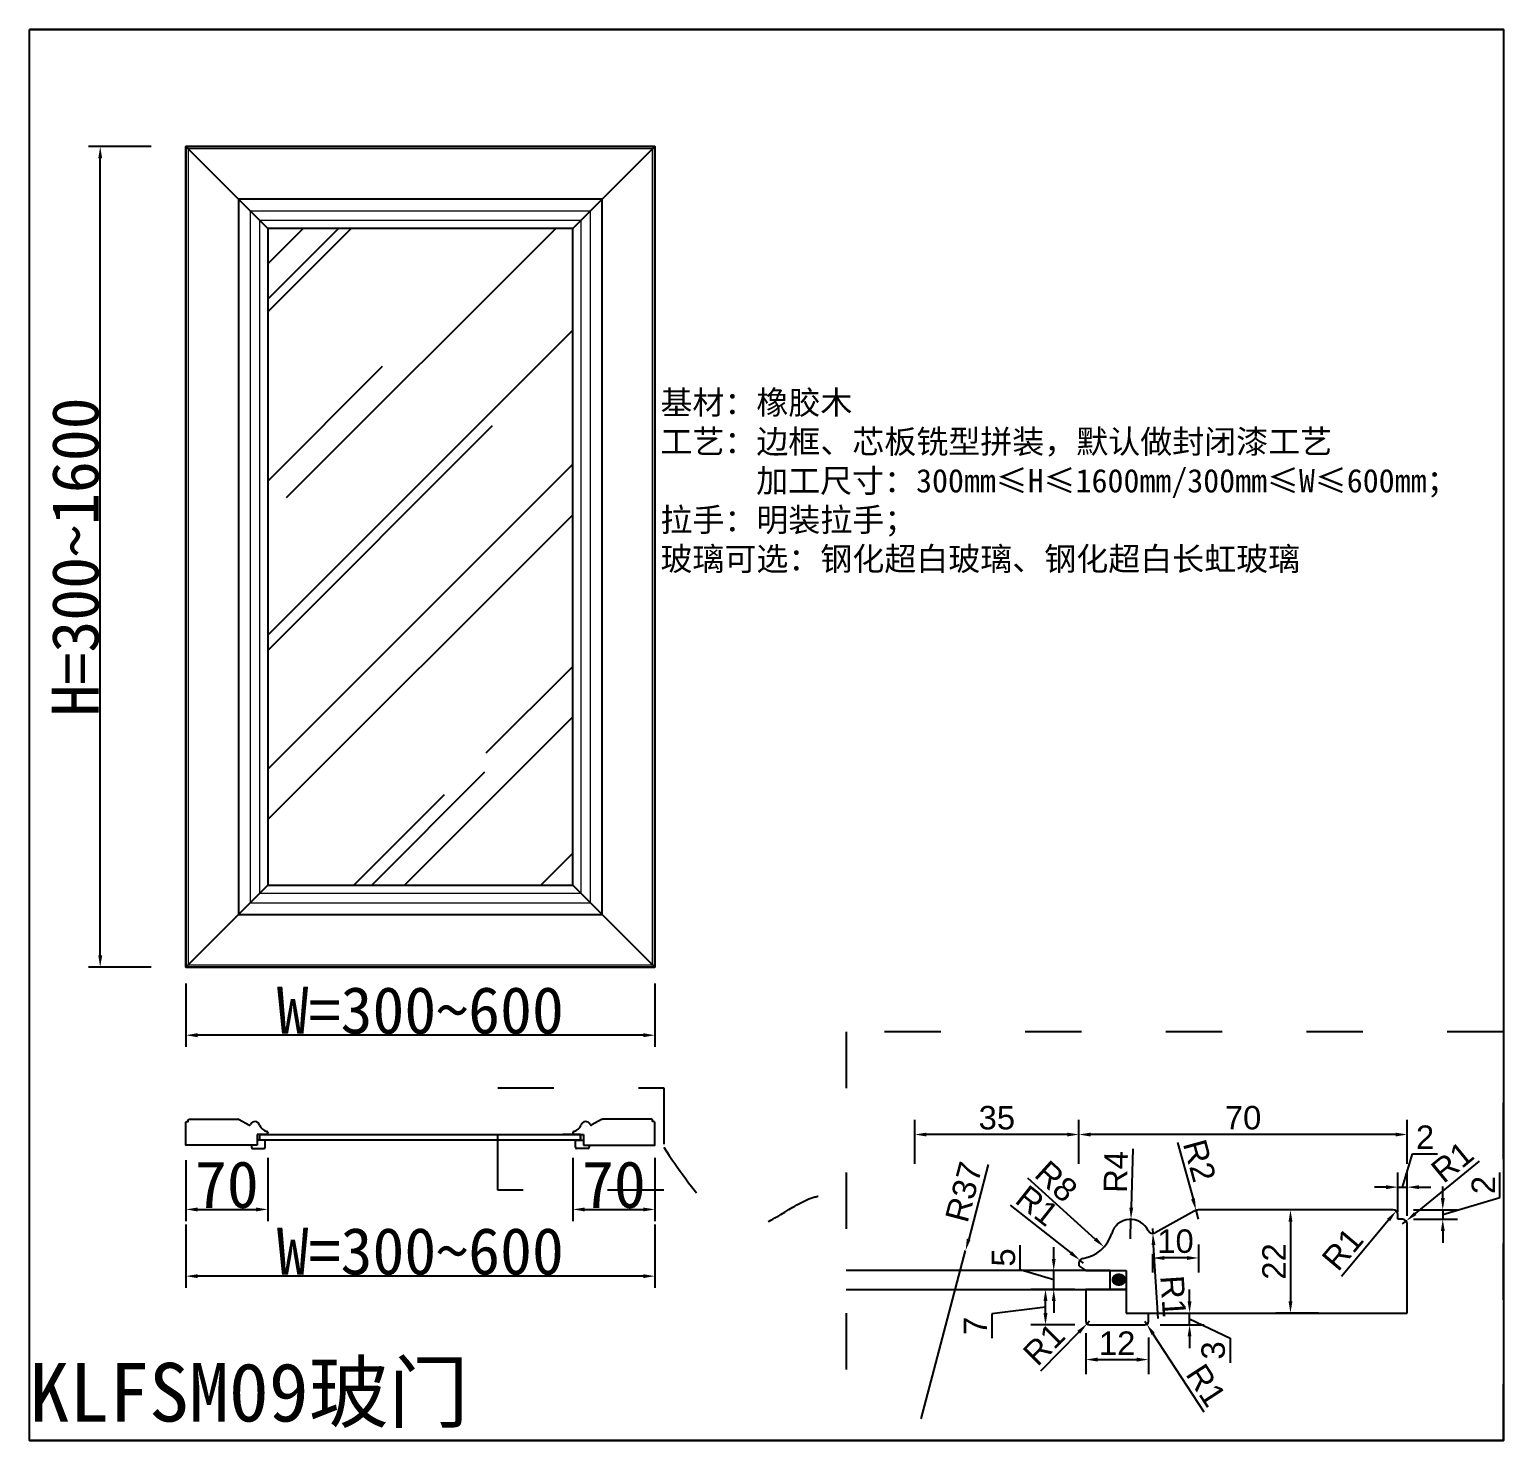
# Model space of a CAD drawing. Header units: inches. Extents: x 49347 to 63816, y 8487 to 15335.
# Drawn here: x 50897 to 52155, y 10398 to 11602 of the extents above; entities that cross this region are included whole.
import ezdxf

# ---------------------------------------------------------------- set-up
doc = ezdxf.new("R2010")
doc.units = ezdxf.units.IN
doc.header["$LTSCALE"] = 4
doc.linetypes.add('100', pattern=[30, 12, -18])
doc.layers.add('主色线', color=29, linetype='Continuous', lineweight=5)
doc.layers.add('粗实线', color=7, linetype='Continuous')
doc.styles.add('KLF-1_宋体', font='SimSun.ttf')
doc.styles.get("Standard").update_dxf_attribs({"font": 'arial.ttf'})
doc.styles.add('ZB_宋体', font='SimSun.ttf')
doc.dimstyles.new('ZB16-1.0+4倍大样', dxfattribs={"dimscale": 10, "dimtxt": 2, "dimasz": 1, "dimexe": 1.25, "dimexo": 0.625, "dimgap": 0.4, "dimtad": 1, "dimdec": 1, "dimlfac": 0.25, "dimtxsty": 'Standard', "dimcen": 2.5, "dimclrd": 144, "dimclre": 144, "dimclrt": 4, "dimadec": 0, "dimazin": 0, "dimtfac": 1, "dimtdec": 1, "dimtmove": 1, "dimatfit": 3, "dimfxlon": 1, "dimarcsym": 0})
doc.dimstyles.new('客来福标注小', dxfattribs={"dimscale": 20, "dimtxt": 2, "dimasz": 0.5, "dimexe": 0.5, "dimexo": 0, "dimgap": 0.05, "dimtad": 1, "dimdec": 0, "dimzin": 0, "dimdsep": 46, "dimtxsty": 'Standard', "dimcen": 0, "dimclrd": 256, "dimclre": 256, "dimclrt": 256, "dimadec": 0, "dimazin": 0, "dimtfac": 1, "dimtdec": 0, "dimtofl": 0, "dimtmove": 1, "dimatfit": 3, "dimfxl": 2.2, "dimfxlon": 1, "dimtolj": 1, "dimtzin": 0, "dimarcsym": 0})

# ---------------------------------------------------------------- blocks, each defined once
blk = doc.blocks.new('*D113')
at = {"lineweight": -2, "transparency": 16777216}
for p, q in [((51030.7, 10637.4), (51030.7, 10585.4)), ((51100.7, 10639.4), (51100.7, 10585.4)), ((51040.7, 10595.4), (51090.7, 10595.4))]:
    blk.add_line(p, q, dxfattribs=at)
at = {"transparency": 16777216}
for points in [[(51040.7, 10597), (51040.7, 10593.7), (51030.7, 10595.4)], [(51090.7, 10597), (51090.7, 10593.7), (51100.7, 10595.4)]]:
    blk.add_solid(points, dxfattribs=at)
at = {"layer": 'Defpoints', "color": 0, "transparency": 16777216}
for p in [(51030.7, 10637.4), (51100.7, 10640), (51100.7, 10595.4)]:
    blk.add_point(p, dxfattribs=at)
at = {"transparency": 16777216, "insert": (51065.7, 10616.4), "char_height": 40, "attachment_point": 5, "style": 'KLF-1_宋体'}
blk.add_mtext('\\A1;70', dxfattribs=at)
blk = doc.blocks.new('*D114')
at = {"lineweight": -2, "transparency": 16777216}
for p, q in [((51360.8, 10639.4), (51360.8, 10585.4)), ((51430.8, 10639.4), (51430.8, 10585.4)), ((51370.8, 10595.4), (51420.8, 10595.4))]:
    blk.add_line(p, q, dxfattribs=at)
at = {"transparency": 16777216}
for points in [[(51370.8, 10597), (51370.8, 10593.7), (51360.8, 10595.4)], [(51420.8, 10597), (51420.8, 10593.7), (51430.8, 10595.4)]]:
    blk.add_solid(points, dxfattribs=at)
at = {"layer": 'Defpoints', "color": 0, "transparency": 16777216}
for p in [(51360.8, 10640), (51430.8, 10642), (51430.8, 10595.4)]:
    blk.add_point(p, dxfattribs=at)
at = {"transparency": 16777216, "insert": (51395.8, 10616.4), "char_height": 40, "attachment_point": 5, "style": 'KLF-1_宋体'}
blk.add_mtext('\\A1;70', dxfattribs=at)
blk = doc.blocks.new('*D115')
at = {"lineweight": -2, "transparency": 16777216}
for p, q in [((51030.7, 10582.5), (51030.7, 10528.5)), ((51430.8, 10582.5), (51430.8, 10528.5)), ((51420.8, 10538.5), (51040.7, 10538.5))]:
    blk.add_line(p, q, dxfattribs=at)
at = {"transparency": 16777216}
for points in [[(51040.7, 10540.1), (51040.7, 10536.8), (51030.7, 10538.5)], [(51420.8, 10540.1), (51420.8, 10536.8), (51430.8, 10538.5)]]:
    blk.add_solid(points, dxfattribs=at)
at = {"layer": 'Defpoints', "color": 0, "transparency": 16777216}
for p in [(51030.7, 10633.6), (51430.8, 10633.6), (51030.7, 10538.5)]:
    blk.add_point(p, dxfattribs=at)
at = {"transparency": 16777216, "insert": (51230.7, 10559.5), "char_height": 40, "attachment_point": 5, "style": 'KLF-1_宋体'}
blk.add_mtext('\\A1;W=300~600', dxfattribs=at)
blk = doc.blocks.new('*D116')
at = {"lineweight": -2, "transparency": 16777216}
for p, q in [((51001.2, 11502), (50947.7, 11502)), ((50957.7, 10812), (50957.7, 11492)), ((51001.2, 10802), (50947.7, 10802))]:
    blk.add_line(p, q, dxfattribs=at)
at = {"transparency": 16777216}
for points in [[(50956.1, 11492), (50959.4, 11492), (50957.7, 11502)], [(50956.1, 10812), (50959.4, 10812), (50957.7, 10802)]]:
    blk.add_solid(points, dxfattribs=at)
at = {"layer": 'Defpoints', "color": 0, "transparency": 16777216}
for p in [(50957.7, 11502), (51001.2, 11502), (51001.2, 10802)]:
    blk.add_point(p, dxfattribs=at)
at = {"transparency": 16777216, "insert": (50936.7, 11152), "char_height": 40, "attachment_point": 5, "rotation": 90, "style": 'KLF-1_宋体'}
blk.add_mtext('\\A1;H=300~1600', dxfattribs=at)
blk = doc.blocks.new('*D117')
at = {"color": 144, "lineweight": -2, "transparency": 16777216}
for p, q in [((51792.4, 10634.3), (51792.4, 10671.8)), ((52072.4, 10634.3), (52072.4, 10671.8)), ((52062.4, 10659.3), (51802.4, 10659.3))]:
    blk.add_line(p, q, dxfattribs=at)
at = {"color": 144, "transparency": 16777216}
for points in [[(51802.4, 10660.9), (51802.4, 10657.6), (51792.4, 10659.3)], [(52062.4, 10660.9), (52062.4, 10657.6), (52072.4, 10659.3)]]:
    blk.add_solid(points, dxfattribs=at)
at = {"layer": 'Defpoints', "color": 0, "transparency": 16777216}
for p in [(51792.4, 10659.3), (52072.4, 10600.6), (51792.4, 10579.5)]:
    blk.add_point(p, dxfattribs=at)
at = {"color": 4, "transparency": 16777216, "insert": (51932.4, 10673.5), "char_height": 20, "attachment_point": 5}
blk.add_mtext('70', dxfattribs=at)
blk = doc.blocks.new('*D118')
at = {"color": 144, "lineweight": -2, "transparency": 16777216}
for p, q in [((51652.4, 10634.3), (51652.4, 10671.8)), ((51792.4, 10634.3), (51792.4, 10671.8)), ((51782.4, 10659.3), (51662.4, 10659.3))]:
    blk.add_line(p, q, dxfattribs=at)
at = {"color": 144, "transparency": 16777216}
for points in [[(51662.4, 10660.9), (51662.4, 10657.6), (51652.4, 10659.3)], [(51782.4, 10660.9), (51782.4, 10657.6), (51792.4, 10659.3)]]:
    blk.add_solid(points, dxfattribs=at)
at = {"layer": 'Defpoints', "color": 0, "transparency": 16777216}
for p in [(51652.4, 10659.3), (51652.4, 10605.1), (51792.4, 10579.5)]:
    blk.add_point(p, dxfattribs=at)
at = {"color": 4, "transparency": 16777216, "insert": (51722.4, 10673.5), "char_height": 20, "attachment_point": 5}
blk.add_mtext('35', dxfattribs=at)
blk = doc.blocks.new('*D119')
at = {"color": 144, "lineweight": -2, "transparency": 16777216}
for p, q in [((51996.8, 10595), (51960.3, 10595)), ((51972.8, 10585), (51972.8, 10517)), ((51996.8, 10507), (51960.3, 10507))]:
    blk.add_line(p, q, dxfattribs=at)
at = {"color": 144, "transparency": 16777216}
for points in [[(51971.2, 10585), (51974.5, 10585), (51972.8, 10595)], [(51971.2, 10517), (51974.5, 10517), (51972.8, 10507)]]:
    blk.add_solid(points, dxfattribs=at)
at = {"layer": 'Defpoints', "color": 0, "transparency": 16777216}
for p in [(52003, 10595), (51972.8, 10507), (52003, 10507)]:
    blk.add_point(p, dxfattribs=at)
at = {"color": 4, "transparency": 16777216, "insert": (51958.8, 10551), "char_height": 20, "attachment_point": 5, "rotation": 90}
blk.add_mtext('22', dxfattribs=at)
blk = doc.blocks.new('*D120')
at = {"color": 144, "lineweight": -2, "transparency": 16777216}
for p, q in [((51742.3, 10543.8), (51742.3, 10565)), ((51770.9, 10553.2), (51770.9, 10563.2)), ((51770.9, 10535.2), (51742.3, 10543.8)), ((51772.1, 10543.2), (51758.4, 10543.2)), ((51770.9, 10527.2), (51770.9, 10543.2)), ((51770.9, 10527.2), (51770.9, 10543.2)), ((51772.1, 10527.2), (51758.4, 10527.2)), ((51770.9, 10517.2), (51770.9, 10507.2))]:
    blk.add_line(p, q, dxfattribs=at)
at = {"color": 144, "transparency": 16777216}
for points in [[(51769.3, 10553.2), (51772.6, 10553.2), (51770.9, 10543.2)], [(51769.3, 10517.2), (51772.6, 10517.2), (51770.9, 10527.2)]]:
    blk.add_solid(points, dxfattribs=at)
at = {"layer": 'Defpoints', "color": 0, "transparency": 16777216}
for p in [(51770.9, 10543.2), (51778.3, 10543.2), (51778.3, 10527.2)]:
    blk.add_point(p, dxfattribs=at)
at = {"color": 4, "transparency": 16777216, "insert": (51728.1, 10554.4), "char_height": 20, "attachment_point": 5, "rotation": 90}
blk.add_mtext('5', dxfattribs=at)
blk = doc.blocks.new('*D121')
at = {"color": 144, "lineweight": -2, "transparency": 16777216}
for p, q in [((51788.9, 10527.2), (51751.4, 10527.2)), ((51763.9, 10512.1), (51718.1, 10506.4)), ((51763.9, 10507), (51763.9, 10517.2)), ((51718.1, 10506.4), (51718.1, 10485.5)), ((51788.9, 10497), (51751.4, 10497))]:
    blk.add_line(p, q, dxfattribs=at)
at = {"color": 144, "transparency": 16777216}
for points in [[(51762.2, 10517.2), (51765.6, 10517.2), (51763.9, 10527.2)], [(51762.2, 10507), (51765.6, 10507), (51763.9, 10497)]]:
    blk.add_solid(points, dxfattribs=at)
at = {"layer": 'Defpoints', "color": 0, "transparency": 16777216}
for p in [(51763.9, 10527.2), (51803.8, 10527.2), (51803.2, 10497)]:
    blk.add_point(p, dxfattribs=at)
at = {"color": 4, "transparency": 16777216, "insert": (51704.1, 10496), "char_height": 20, "attachment_point": 5, "rotation": 90}
blk.add_mtext('7', dxfattribs=at)
blk = doc.blocks.new('*D122')
at = {"color": 144, "lineweight": -2, "transparency": 16777216}
for p, q in [((52151.4, 10605.5), (52151.4, 10626.8)), ((52102.7, 10605), (52102.7, 10615)), ((52102.7, 10591), (52151.4, 10605.5)), ((52077.7, 10595), (52115.2, 10595)), ((52077.7, 10587), (52115.2, 10587)), ((52102.7, 10595), (52102.7, 10587)), ((52102.7, 10595), (52102.7, 10587)), ((52102.7, 10577), (52102.7, 10567))]:
    blk.add_line(p, q, dxfattribs=at)
at = {"color": 144, "transparency": 16777216}
for points in [[(52101.1, 10605), (52104.4, 10605), (52102.7, 10595)], [(52101.1, 10577), (52104.4, 10577), (52102.7, 10587)]]:
    blk.add_solid(points, dxfattribs=at)
at = {"layer": 'Defpoints', "color": 0, "transparency": 16777216}
for p in [(52040.5, 10595), (52067, 10587), (52102.7, 10587)]:
    blk.add_point(p, dxfattribs=at)
at = {"color": 4, "transparency": 16777216, "insert": (52137.3, 10616.2), "char_height": 20, "attachment_point": 5, "rotation": 90}
blk.add_mtext('2', dxfattribs=at)
blk = doc.blocks.new('*D123')
at = {"color": 144, "lineweight": -2, "transparency": 16777216}
for p, q in [((52068.4, 10614.4), (52077, 10642.9)), ((52077, 10642.9), (52098.2, 10642.9)), ((52064.4, 10593.2), (52064.4, 10626.9)), ((52072.4, 10589.8), (52072.4, 10626.9)), ((52054.4, 10614.4), (52044.4, 10614.4)), ((52064.4, 10614.4), (52072.4, 10614.4)), ((52064.4, 10614.4), (52072.4, 10614.4)), ((52082.4, 10614.4), (52092.4, 10614.4))]:
    blk.add_line(p, q, dxfattribs=at)
at = {"color": 144, "transparency": 16777216}
for points in [[(52054.4, 10616), (52054.4, 10612.7), (52064.4, 10614.4)], [(52082.4, 10616), (52082.4, 10612.7), (52072.4, 10614.4)]]:
    blk.add_solid(points, dxfattribs=at)
at = {"layer": 'Defpoints', "color": 0, "transparency": 16777216}
for p in [(52072.4, 10614.4), (52064.4, 10587), (52072.4, 10583.5)]:
    blk.add_point(p, dxfattribs=at)
at = {"color": 4, "transparency": 16777216, "insert": (52087.6, 10657), "char_height": 20, "attachment_point": 5}
blk.add_mtext('2', dxfattribs=at)
blk = doc.blocks.new('*D124')
at = {"color": 144, "lineweight": -2, "transparency": 16777216}
for p, q in [((51838.3, 10647.1), (51837, 10596.9)), ((51836.4, 10570.3), (51836.8, 10587))]:
    blk.add_line(p, q, dxfattribs=at)
at = {"color": 144, "transparency": 16777216}
blk.add_solid([(51835.4, 10597), (51838.7, 10596.9), (51836.8, 10587)], dxfattribs=at)
at = {"layer": 'Defpoints', "color": 0, "transparency": 16777216}
for p in [(51836.8, 10587), (51836.4, 10570.3)]:
    blk.add_point(p, dxfattribs=at)
at = {"color": 4, "transparency": 16777216, "insert": (51823.8, 10627.4), "char_height": 20, "attachment_point": 5, "rotation": 88.604}
blk.add_mtext('R4', dxfattribs=at)
blk = doc.blocks.new('*D125')
at = {"color": 144, "lineweight": -2, "transparency": 16777216}
blk.add_line((51748.6, 10622.3), (51806.3, 10570.1), dxfattribs=at)
at = {"color": 144, "transparency": 16777216}
blk.add_solid([(51807.5, 10571.3), (51805.2, 10568.9), (51813.8, 10563.4)], dxfattribs=at)
at = {"layer": 'Defpoints', "color": 0, "transparency": 16777216}
for p in [(51790.6, 10584.4), (51813.8, 10563.4)]:
    blk.add_point(p, dxfattribs=at)
at = {"color": 4, "transparency": 16777216, "insert": (51773.1, 10619.3), "char_height": 20, "attachment_point": 5, "rotation": 317.8662}
blk.add_mtext('R8', dxfattribs=at)
blk = doc.blocks.new('*D126')
at = {"color": 144, "lineweight": -2, "transparency": 16777216}
for p, q in [((51876.5, 10652.6), (51889.7, 10604.3)), ((51894.5, 10587), (51892.3, 10594.7))]:
    blk.add_line(p, q, dxfattribs=at)
at = {"color": 144, "transparency": 16777216}
blk.add_solid([(51891.3, 10604.8), (51888.1, 10603.9), (51892.3, 10594.7)], dxfattribs=at)
at = {"layer": 'Defpoints', "color": 0, "transparency": 16777216}
for p in [(51892.3, 10594.7), (51894.5, 10587)]:
    blk.add_point(p, dxfattribs=at)
at = {"color": 4, "transparency": 16777216, "insert": (51895.3, 10637), "char_height": 20, "attachment_point": 5, "rotation": 285.3427}
blk.add_mtext('R2', dxfattribs=at)
blk = doc.blocks.new('*D127')
at = {"color": 144, "lineweight": -2, "transparency": 16777216}
for p, q in [((52133.7, 10636.6), (52079.2, 10591.8)), ((52068.4, 10583), (52071.5, 10585.5))]:
    blk.add_line(p, q, dxfattribs=at)
at = {"color": 144, "transparency": 16777216}
blk.add_solid([(52078.2, 10593.1), (52080.3, 10590.6), (52071.5, 10585.5)], dxfattribs=at)
at = {"layer": 'Defpoints', "color": 0, "transparency": 16777216}
for p in [(52071.5, 10585.5), (52068.4, 10583)]:
    blk.add_point(p, dxfattribs=at)
at = {"color": 4, "transparency": 16777216, "insert": (52110.8, 10635.9), "char_height": 20, "attachment_point": 5, "rotation": 39.3786}
blk.add_mtext('R1', dxfattribs=at)
blk = doc.blocks.new('*D128')
at = {"color": 144, "lineweight": -2, "transparency": 16777216}
blk.add_line((52016.2, 10538.6), (52056.5, 10586.4), dxfattribs=at)
at = {"color": 144, "transparency": 16777216}
blk.add_solid([(52055.2, 10587.4), (52057.8, 10585.3), (52063, 10594)], dxfattribs=at)
at = {"layer": 'Defpoints', "color": 0, "transparency": 16777216}
for p in [(52060.4, 10591), (52063, 10594)]:
    blk.add_point(p, dxfattribs=at)
at = {"color": 4, "transparency": 16777216, "insert": (52017.2, 10561.6), "char_height": 20, "attachment_point": 5, "rotation": 49.8134}
blk.add_mtext('R1', dxfattribs=at)
blk = doc.blocks.new('*D129')
at = {"color": 144, "lineweight": -2, "transparency": 16777216}
for p, q in [((51855.2, 10579), (51855.4, 10575)), ((51860.1, 10502.3), (51856.1, 10565))]:
    blk.add_line(p, q, dxfattribs=at)
blk.add_arc((51855.2, 10579), 4, 270, 273.6833, dxfattribs=at)
at = {"color": 144, "transparency": 16777216}
blk.add_solid([(51857.7, 10565.1), (51854.4, 10564.9), (51855.4, 10575)], dxfattribs=at)
at = {"layer": 'Defpoints', "color": 0, "transparency": 16777216}
for p in [(51855.2, 10579), (51855.4, 10575)]:
    blk.add_point(p, dxfattribs=at)
at = {"color": 4, "transparency": 16777216, "insert": (51872.9, 10521.3), "char_height": 20, "attachment_point": 5, "rotation": 273.6833}
blk.add_mtext('R1', dxfattribs=at)
blk = doc.blocks.new('*D130')
at = {"color": 144, "lineweight": -2, "transparency": 16777216}
for p, q in [((51733.9, 10598.9), (51785.4, 10558.3)), ((51796.4, 10549.6), (51793.3, 10552.1))]:
    blk.add_line(p, q, dxfattribs=at)
at = {"color": 144, "transparency": 16777216}
blk.add_solid([(51786.4, 10559.6), (51784.4, 10557), (51793.3, 10552.1)], dxfattribs=at)
at = {"layer": 'Defpoints', "color": 0, "transparency": 16777216}
for p in [(51793.3, 10552.1), (51796.4, 10549.6)]:
    blk.add_point(p, dxfattribs=at)
at = {"color": 4, "transparency": 16777216, "insert": (51756.9, 10598.6), "char_height": 20, "attachment_point": 5, "rotation": 321.741}
blk.add_mtext('R1', dxfattribs=at)
blk = doc.blocks.new('*D131')
at = {"color": 144, "lineweight": -2, "transparency": 16777216}
for p, q in [((51894.5, 10565.6), (51894.5, 10541.5)), ((51855.2, 10557.6), (51855.2, 10541.5)), ((51884.5, 10554), (51865.2, 10554))]:
    blk.add_line(p, q, dxfattribs=at)
at = {"color": 144, "transparency": 16777216}
for points in [[(51865.2, 10555.6), (51865.2, 10552.3), (51855.2, 10554)], [(51884.5, 10555.6), (51884.5, 10552.3), (51894.5, 10554)]]:
    blk.add_solid(points, dxfattribs=at)
at = {"layer": 'Defpoints', "color": 0, "transparency": 16777216}
for p in [(51855.2, 10563.9), (51894.5, 10571.9), (51855.2, 10554)]:
    blk.add_point(p, dxfattribs=at)
at = {"color": 4, "transparency": 16777216, "insert": (51874.8, 10568.2), "char_height": 20, "attachment_point": 5}
blk.add_mtext('10', dxfattribs=at)
blk = doc.blocks.new('*D132')
at = {"color": 144, "lineweight": -2, "transparency": 16777216}
for p, q in [((51715.1, 10633.7), (51698.4, 10570.1)), ((51658, 10416.9), (51695.8, 10560.4))]:
    blk.add_line(p, q, dxfattribs=at)
at = {"color": 144, "transparency": 16777216}
blk.add_solid([(51696.8, 10570.5), (51700, 10569.6), (51695.8, 10560.4)], dxfattribs=at)
at = {"layer": 'Defpoints', "color": 0, "transparency": 16777216}
for p in [(51695.8, 10560.4), (51658, 10416.9)]:
    blk.add_point(p, dxfattribs=at)
at = {"color": 4, "transparency": 16777216, "insert": (51694.3, 10610.3), "char_height": 20, "attachment_point": 5, "rotation": 75.2365}
blk.add_mtext('R37', dxfattribs=at)
blk = doc.blocks.new('*D133')
at = {"lineweight": -2, "transparency": 16777216}
for p, q in [((51030.7, 10788), (51030.7, 10734)), ((51430.8, 10788), (51430.8, 10734)), ((51420.8, 10744), (51040.7, 10744))]:
    blk.add_line(p, q, dxfattribs=at)
at = {"transparency": 16777216}
for points in [[(51040.7, 10745.7), (51040.7, 10742.3), (51030.7, 10744)], [(51420.8, 10745.7), (51420.8, 10742.3), (51430.8, 10744)]]:
    blk.add_solid(points, dxfattribs=at)
at = {"layer": 'Defpoints', "color": 0, "transparency": 16777216}
for p in [(51030.7, 10839.2), (51430.8, 10839.2), (51030.7, 10744)]:
    blk.add_point(p, dxfattribs=at)
at = {"transparency": 16777216, "insert": (51230.7, 10765), "char_height": 40, "attachment_point": 5, "style": 'KLF-1_宋体'}
blk.add_mtext('\\A1;W=300~600', dxfattribs=at)
blk = doc.blocks.new('*D179')
at = {"color": 144, "lineweight": -2, "transparency": 16777216}
for p, q in [((51798.4, 10489.7), (51798.4, 10454.8)), ((51851.7, 10486.2), (51851.7, 10454.8)), ((51808.4, 10467.3), (51841.7, 10467.3))]:
    blk.add_line(p, q, dxfattribs=at)
at = {"color": 144, "transparency": 16777216}
for points in [[(51808.4, 10469), (51808.4, 10465.6), (51798.4, 10467.3)], [(51841.7, 10469), (51841.7, 10465.6), (51851.7, 10467.3)]]:
    blk.add_solid(points, dxfattribs=at)
at = {"layer": 'Defpoints', "color": 0, "transparency": 16777216}
for p in [(51798.4, 10495.9), (51851.7, 10492.4), (51851.7, 10467.3)]:
    blk.add_point(p, dxfattribs=at)
at = {"color": 4, "transparency": 16777216, "insert": (51825, 10481.3), "char_height": 20, "attachment_point": 5}
blk.add_mtext('12', dxfattribs=at)
blk = doc.blocks.new('*D180')
at = {"color": 144, "lineweight": -2, "transparency": 16777216}
for p, q in [((51886.8, 10517), (51886.8, 10527)), ((51861.8, 10507), (51899.3, 10507)), ((51886.8, 10497), (51886.8, 10507)), ((51886.8, 10497), (51886.8, 10507)), ((51886.8, 10502), (51921.3, 10485.6)), ((51861.8, 10497), (51899.3, 10497)), ((51886.8, 10487), (51886.8, 10477)), ((51921.3, 10485.6), (51921.3, 10464.5))]:
    blk.add_line(p, q, dxfattribs=at)
at = {"color": 144, "transparency": 16777216}
for points in [[(51885.1, 10517), (51888.4, 10517), (51886.8, 10507)], [(51885.1, 10487), (51888.4, 10487), (51886.8, 10497)]]:
    blk.add_solid(points, dxfattribs=at)
at = {"layer": 'Defpoints', "color": 0, "transparency": 16777216}
for p in [(51839.3, 10507), (51886.8, 10507), (51839.3, 10497)]:
    blk.add_point(p, dxfattribs=at)
at = {"color": 4, "transparency": 16777216, "insert": (51907, 10475.1), "char_height": 20, "attachment_point": 5, "rotation": 90}
blk.add_mtext('3', dxfattribs=at)
blk = doc.blocks.new('*D181')
at = {"color": 144, "lineweight": -2, "transparency": 16777216}
for p, q in [((51801.4, 10500), (51799.3, 10497.8)), ((51759.8, 10457.6), (51792.3, 10490.7))]:
    blk.add_line(p, q, dxfattribs=at)
at = {"color": 144, "transparency": 16777216}
blk.add_solid([(51791.1, 10491.9), (51793.5, 10489.5), (51799.3, 10497.8)], dxfattribs=at)
at = {"layer": 'Defpoints', "color": 0, "transparency": 16777216}
for p in [(51799.3, 10497.8), (51801.4, 10500)]:
    blk.add_point(p, dxfattribs=at)
at = {"color": 4, "transparency": 16777216, "insert": (51762.5, 10480.4), "char_height": 20, "attachment_point": 5, "rotation": 45.5309}
blk.add_mtext('R1', dxfattribs=at)
blk = doc.blocks.new('*D182')
at = {"color": 144, "lineweight": -2, "transparency": 16777216}
for p, q in [((51848.7, 10500), (51850.3, 10497.4)), ((51899.1, 10422.5), (51855.8, 10489.1))]:
    blk.add_line(p, q, dxfattribs=at)
at = {"color": 144, "transparency": 16777216}
blk.add_solid([(51857.2, 10490), (51854.4, 10488.2), (51850.3, 10497.4)], dxfattribs=at)
at = {"layer": 'Defpoints', "color": 0, "transparency": 16777216}
for p in [(51848.7, 10500), (51850.3, 10497.4)]:
    blk.add_point(p, dxfattribs=at)
at = {"color": 4, "transparency": 16777216, "insert": (51900.9, 10445.4), "char_height": 20, "attachment_point": 5, "rotation": 303.0327}
blk.add_mtext('R1', dxfattribs=at)

msp = doc.modelspace()

# ---------------------------------------------------------------- hatches: boundary and pattern name
h = msp.add_hatch()
h.set_pattern_fill('AR-RROOF', color=4, scale=6, angle=45)
h.set_pattern_definition([(45, (-69362.73, -20911.18), (129.31569, 344.84184), [2286, -304.8, 762, -152.4]), (45, (-69273.29, -20713.98), (-251.08796, 35.5618), [457.2, -50.292, 914.4, -114.3]), (45, (-69400.45, -20765.7), (488.16672, 632.56924), [1219.2, -213.36, 609.6, -152.4])])
h.paths.add_polyline_path([(51100.67, 10872.03), (51360.76, 10872.03), (51360.76, 11432.03), (51100.67, 11432.03)])
h = msp.add_hatch(color=256)
edge = h.paths.add_edge_path()
edge.add_ellipse((51826.48, 10535.46), major_axis=(6.31, 0), ratio=0.8607603, start_angle=0, end_angle=360)

# ---------------------------------------------------------------- linework, layer by layer
for p, q in [((52154.52, 11601.89, 0), (50897.39, 11601.89, 0)), ((50897.39, 11601.89, 0), (52154.52, 11601.89, 0)), ((51443.18, 11601.89, 0), (51112.02, 11601.89, 0)), ((51581.29, 11601.89, 0), (51443.18, 11601.89, 0)), ((51443.18, 11601.89, 0), (51920.32, 11601.89, 0)), ((51920.32, 11601.89, 0), (51581.29, 11601.89, 0)), ((52154.52, 11601.89, 0), (51920.32, 11601.89, 0)), ((52154.52, 11601.89, 0), (51920.32, 11601.89, 0)), ((51098.36, 10654.34, 0), (51091.62, 10654.34, 0)), ((51091.62, 10654.34, 0), (51091.62, 10650.29, 0)), ((51098.36, 10648.44, 0), (51098.36, 10654.34, 0)), ((51363.08, 10648.44, 0), (51363.08, 10654.34, 0)), ((51363.08, 10654.34, 0), (51369.82, 10654.34, 0)), ((51369.82, 10654.34, 0), (51369.82, 10650.29, 0)), ((50897.39, 10398.26, 0), (52154.52, 10398.26, 0))]:
    msp.add_line(p, q)
at = {"color": 0}
for p, q in [((50897.39, 10398.26, 0), (50897.39, 11601.89, 0)), ((51091.62, 10650.29, 0), (51086.62, 10650.29, 0)), ((51086.62, 10650.29, 0), (51086.62, 10648.44, 0)), ((51091.62, 10655.76, 0), (51091.62, 10650.29, 0)), ((51091.62, 10654.34, 0), (51091.62, 10650.29, 0)), ((51369.82, 10655.76, 0), (51369.82, 10650.29, 0)), ((51369.82, 10655.76, 0), (51369.82, 10650.29, 0)), ((51369.82, 10654.34, 0), (51369.82, 10650.29, 0)), ((51369.82, 10650.29, 0), (51374.82, 10650.29, 0)), ((51374.82, 10650.29, 0), (51374.82, 10648.44, 0)), ((51087.62, 10647.44, 0), (51097.36, 10647.44, 0)), ((51373.82, 10647.44, 0), (51364.08, 10647.44, 0)), ((51798.39, 10527.16, 0), (51798.39, 10499.96, 0)), ((51798.39, 10527.16, 0), (51832.8, 10527.16, 0)), ((51851.67, 10499.96, 0), (51851.67, 10506.96, 0)), ((51801.39, 10496.96, 0), (51848.67, 10496.96, 0))]:
    msp.add_line(p, q, dxfattribs=at)
at = {"color": 3}
for q in [(50897.39, 11601.89, 0), (52154.52, 10398.26, 0)]:
    msp.add_line((52154.52, 11601.89, 0), q, dxfattribs=at)
at = {"color": 250}
for p, q in [((51100.67, 11432.03, 0), (51030.67, 11502.03, 0)), ((51360.76, 11432.03, 0), (51430.76, 11502.03, 0)), ((51100.67, 10872.03, 0), (51030.67, 10802.03, 0)), ((51360.76, 10872.03, 0), (51430.76, 10802.03, 0))]:
    msp.add_line(p, q, dxfattribs=at)
at = {"color": 2}
for p, q in [((51060.67, 10672.29, 0), (51075.15, 10672.29, 0)), ((51076.12, 10672.04, 0), (51084.44, 10667.42, 0)), ((51084.93, 10667.29, 0), (51084.98, 10667.29, 0)), ((51100.67, 10660.95, 0), (51100.67, 10660.34, 0)), ((51360.76, 10660.95, 0), (51360.76, 10660.34, 0)), ((51360.76, 10660.95, 0), (51360.76, 10660.34, 0)), ((51376.51, 10667.29, 0), (51376.45, 10667.29, 0)), ((51385.31, 10672.04, 0), (51376.99, 10667.42, 0)), ((51400.76, 10672.29, 0), (51386.28, 10672.29, 0)), ((51099.17, 10659.34, 0), (51091.62, 10659.34, 0)), ((51091.62, 10659.34, 0), (51091.62, 10655.34, 0)), ((51093.97, 10654.34, 0), (51093.97, 10659.34, 0)), ((51100.67, 10660.34, 0), (51099.17, 10659.34, 0)), ((51360.76, 10660.34, 0), (51362.26, 10659.34, 0)), ((51360.76, 10660.34, 0), (51362.26, 10659.34, 0)), ((51362.26, 10659.34, 0), (51369.82, 10659.34, 0)), ((51362.26, 10659.34, 0), (51369.82, 10659.34, 0)), ((51367.46, 10659.34, 0), (51367.46, 10654.34, 0)), ((51367.46, 10654.34, 0), (51367.46, 10659.34, 0)), ((51369.82, 10659.34, 0), (51369.82, 10655.34, 0)), ((51369.82, 10659.34, 0), (51369.82, 10655.34, 0)), ((51890.58, 10593.95, 0), (51857.3, 10575.46, 0)), ((51952.39, 10594.96, 0), (51894.46, 10594.96, 0)), ((52060.39, 10594.96, 0), (51894.46, 10594.96, 0)), ((52064.39, 10586.96, 0), (52064.39, 10590.96, 0)), ((52068.39, 10586.96, 0), (52064.39, 10586.96, 0)), ((51855.36, 10574.96, 0), (51855.15, 10574.96, 0)), ((52072.39, 10506.96, 0), (52072.39, 10582.96, 0)), ((51792.39, 10549.59, 0), (51792.39, 10547.16, 0)), ((51792.39, 10547.16, 0), (51798.39, 10543.16, 0)), ((51798.39, 10543.16, 0), (51832.8, 10543.16, 0)), ((51832.8, 10543.16, 0), (51832.8, 10506.96, 0)), ((51832.8, 10527.16, 0), (51798.39, 10527.16, 0)), ((51832.8, 10506.96, 0), (52072.39, 10506.96, 0))]:
    msp.add_line(p, q, dxfattribs=at)
at = {"color": 4}
for p, q in [((51093.97, 10659.34, 0), (51356.02, 10659.34, 0)), ((51367.46, 10654.34, 0), (51093.97, 10654.34, 0)), ((51350.76, 10659.34, 0), (51367.46, 10659.34, 0)), ((51367.46, 10659.34, 0), (51352.36, 10659.34, 0)), ((51352.36, 10659.34, 0), (51367.46, 10659.34, 0)), ((51367.46, 10659.34, 0), (51358.56, 10659.34, 0)), ((51819.19, 10543.16, 0), (51593.98, 10543.16, 0)), ((51819.19, 10527.16, 0), (51819.19, 10543.16, 0)), ((51593.98, 10527.16, 0), (51819.19, 10527.16, 0))]:
    msp.add_line(p, q, dxfattribs=at)
at = {"color": 0, "elevation": 0}
for points in [[(50897.39, 11601.89), (52154.52, 11601.89), (52154.52, 10398.26), (50897.39, 10398.26)], [(51030.67, 11502.03), (51430.67, 11502.03), (51430.67, 10802.03), (51030.67, 10802.03)]]:
    msp.add_lwpolyline(points, close=True, dxfattribs=at)
at = {"color": 2, "elevation": 0}
msp.add_lwpolyline([(51030.67, 10802.03), (51430.67, 10802.03), (51430.67, 11502.03), (51030.67, 11502.03)], close=True, dxfattribs=at)
at = {"color": 251, "linetype": '100', "elevation": 0}
for points in [[(52154.52, 10746.96), (51593.98, 10746.96), (51593.98, 10398.26), (52154.52, 10398.26)], [(51296.7, 10699.11), (51438.33, 10699.11), (51438.33, 10611.74), (51296.7, 10611.74)]]:
    msp.add_lwpolyline(points, close=True, dxfattribs=at)
at = {"color": 2, "elevation": 0}
for points in [[(51091.62, 10650.29), (51030.67, 10650.29), (51030.67, 10669.29, -0.4142136), (51031.67, 10670.29), (51032.67, 10670.29), (51032.67, 10671.29, -0.4142136), (51033.67, 10672.29), (51075.15, 10672.29)], [(51369.82, 10650.29), (51430.76, 10650.29), (51430.76, 10669.29, 0.4142136), (51429.76, 10670.29), (51428.76, 10670.29), (51428.76, 10671.29, 0.4142136), (51427.76, 10672.29), (51386.28, 10672.29)]]:
    msp.add_lwpolyline(points, format="xyb", dxfattribs=at)
at = {"color": 2}
for centre, radius, start, end in [((51075.15, 10670.29, 0), 2, 60.9454, 90), ((51084.93, 10668.29, 0), 1, 240.9454, 270), ((51084.98, 10668.29, 0), 1, 270.00001, 335.20614), ((51089.67, 10666.13, 0), 4.17, 16.2602, 155.20614), ((51101.12, 10669.65, 0), 7.82, 197.53442, 260.50702), ((51099.67, 10660.95, 0), 1, 360, 80.50702), ((51361.76, 10660.95, 0), 1, 99.49298, 180), ((51361.76, 10660.95, 0), 1, 99.49298, 180), ((51360.31, 10669.65, 0), 7.82, 279.49298, 342.46558), ((51371.76, 10666.13, 0), 4.17, 24.79386, 163.7398), ((51376.45, 10668.29, 0), 1, 204.79386, 269.99999), ((51376.51, 10668.29, 0), 1, 270, 299.0546), ((51386.28, 10670.29, 0), 2, 90, 119.0546), ((51836.39, 10570.29, 0), 16.67, 24.79386, 163.7398), ((51894.46, 10586.96, 0), 8, 90, 119.0546), ((52060.39, 10590.96, 0), 4, 0, 90), ((52068.39, 10582.96, 0), 4, 0, 90), ((51790.57, 10584.38, 0), 31.27, 279.49298, 342.46558), ((51855.15, 10578.96, 0), 4, 204.79386, 269.99999), ((51855.36, 10578.96, 0), 4, 270, 299.0546), ((51796.39, 10549.59, 0), 4, 99.49298, 180)]:
    msp.add_arc(centre, radius, start, end, dxfattribs=at)
at = {"color": 0}
for centre, radius, start, end in [((51087.62, 10648.44, 0), 1, 180, 270), ((51097.36, 10648.44, 0), 1, 270, 0), ((51364.08, 10648.44, 0), 1, 180, 270), ((51373.82, 10648.44, 0), 1, 270, 0), ((51801.39, 10499.96, 0), 3, 180, 270), ((51848.67, 10499.96, 0), 3, 270, 0)]:
    msp.add_arc(centre, radius, start, end, dxfattribs=at)
at = {"color": 251, "linetype": '100'}
msp.add_open_spline([(51438.33, 10648.47, 0), (51463.28, 10611.38, 0), (51502.54, 10553, 0), (51562.1, 10612.67, 0), (51586.9, 10605.91, 0), (51593.98, 10602.23, 0)], degree=3, knots=[0, 0, 0, 0, 104.1239361, 163.86704, 188.2182737, 188.2182737, 188.2182737, 188.2182737], dxfattribs=at)
at = {"layer": '主色线', "color": 250, "elevation": 0}
for points in [[(51032.67, 10804.03), (51428.76, 10804.03), (51428.76, 11500.03), (51032.67, 11500.03)], [(51085.67, 10857.03), (51375.76, 10857.03), (51375.76, 11447.03), (51085.67, 11447.03)], [(51093.67, 10865.03), (51367.76, 10865.03), (51367.76, 11439.03), (51093.67, 11439.03)]]:
    msp.add_lwpolyline(points, close=True, dxfattribs=at)
at = {"layer": '粗实线', "elevation": 0}
for points in [[(51030.67, 11502.03), (51430.76, 11502.03), (51430.76, 10802.03), (51030.67, 10802.03)], [(51030.67, 10802.03), (51430.76, 10802.03), (51430.76, 11502.03), (51030.67, 11502.03)], [(51075.67, 10847.03), (51385.76, 10847.03), (51385.76, 11457.03), (51075.67, 11457.03)], [(51100.67, 10872.03), (51360.76, 10872.03), (51360.76, 11432.03), (51100.67, 11432.03)]]:
    msp.add_lwpolyline(points, close=True, dxfattribs=at)

# ---------------------------------------------------------------- texts
at = {"lineweight": 25, "attachment_point": 1}
for s, insert, char_height, width, style in [('基材：橡胶木     \\P工艺：边框、芯板铣型拼装，默认做封闭漆工艺\\P      加工尺寸：300mm≤H≤1600mm/300mm≤W≤600mm；\\P拉手：明装拉手；\\P玻璃可选：钢化超白玻璃、钢化超白长虹玻璃', (51435.49, 11293.68, 0), 20, 722.3022, 'ZB_宋体'), ('KLFSM09玻门', (50897.39, 10464.47, 0), 50, 6766.6201, 'KLF-1_宋体')]:
    msp.add_mtext(s, dxfattribs=dict(at, insert=insert, char_height=char_height, width=width, style=style))

# ---------------------------------------------------------------- dimensions: what is measured, and where the dimension line sits
at = {"color": 0}
dim = msp.add_linear_dim(base=(50957.73, 11502.03, 0), p1=(51001.21, 10802.03, 0), p2=(51001.21, 11502.03, 0), angle=270, text='H=300~1600', dimstyle='客来福标注小', override={"dimtxsty": 'KLF-1_宋体'}, dxfattribs=at)
dim.commit()
dim.dimension.update_dxf_attribs({"geometry": '*D116', "text_midpoint": (50936.73, 11152.03, 0)})
for base, p1, p2, picture, middle in [((51030.67, 10744.01, 0), (51430.76, 10839.17, 0), (51030.67, 10839.17, 0), '*D133', (51230.72, 10765.01, 0)), ((51030.67, 10538.47, 0), (51430.76, 10633.63, 0), (51030.67, 10633.63, 0), '*D115', (51230.72, 10559.47, 0))]:
    dim = msp.add_linear_dim(base=base, p1=p1, p2=p2, text='W=300~600', dimstyle='客来福标注小', override={"dimtxsty": 'KLF-1_宋体'}, dxfattribs=at)
    dim.commit()
    dim.dimension.update_dxf_attribs({"geometry": picture, "text_midpoint": middle})
for base, p1, p2, angle, picture, middle in [((51652.39, 10659.27, 0), (51792.39, 10579.53, 0), (51652.39, 10605.1, 0), 180, '*D118', (51722.39, 10673.48, 0)), ((51792.39, 10659.27, 0), (52072.39, 10600.61, 0), (51792.39, 10579.53, 0), 180, '*D117', (51932.39, 10673.48, 0)), ((52102.73, 10586.96, 0), (52040.54, 10594.96, 0), (52066.96, 10586.96, 0), 90, '*D122', (52137.32, 10609.54, 0)), ((51972.83, 10506.96, 0), (52003, 10594.96, 0), (52003, 10506.96, 0), 90, '*D119', (51958.79, 10550.96, 0))]:
    dim = msp.add_linear_dim(base=base, p1=p1, p2=p2, angle=angle, dimstyle='ZB16-1.0+4倍大样')
    dim.commit()
    dim.dimension.update_dxf_attribs({"geometry": picture, "text_midpoint": middle})
dim = msp.add_linear_dim(base=(52072.39, 10614.37, 0), p1=(52064.39, 10586.96, 0), p2=(52072.39, 10583.54, 0), dimstyle='ZB16-1.0+4倍大样')
dim.commit()
dim.dimension.update_dxf_attribs({"geometry": '*D123', "text_midpoint": (52080.95, 10656.95, 0)})
dim = msp.add_radius_dim(center=(51894.46, 10586.96, 0), mpoint=(51892.35, 10594.67, 0), dimstyle='ZB16-1.0+4倍大样')
dim.commit()
dim.dimension.update_dxf_attribs({"geometry": '*D126', "text_midpoint": (51895.3, 10636.98, 0)})
for center, mpoint, picture, middle in [((52068.39, 10582.96, 0), (52071.48, 10585.49, 0), '*D127', (52119.68, 10625.05, 0)), ((51796.39, 10549.59, 0), (51793.25, 10552.07, 0), '*D130', (51748.2, 10587.59, 0)), ((52060.39, 10590.96, 0), (52062.97, 10594.01, 0), '*D128', (52027.91, 10552.51, 0)), ((51855.15, 10578.96, 0), (51855.41, 10574.97, 0), '*D129', (51858.92, 10520.41, 0))]:
    dim = msp.add_radius_dim(center=center, mpoint=mpoint, dimstyle='ZB16-1.0+4倍大样')
    dim.commit()
    dim.dimension.update_dxf_attribs({"geometry": picture, "text_midpoint": middle, "dimtype": 132})
for base, p1, p2, picture, middle in [((51100.67, 10595.36, 0), (51030.67, 10637.45, 0), (51100.67, 10639.97, 0), '*D113', (51065.67, 10616.36, 0)), ((51430.76, 10595.36, 0), (51360.76, 10639.97, 0), (51430.76, 10642.02, 0), '*D114', (51395.76, 10616.36, 0))]:
    dim = msp.add_linear_dim(base=base, p1=p1, p2=p2, dimstyle='客来福标注小', override={"dimtxsty": 'KLF-1_宋体'}, dxfattribs=at)
    dim.commit()
    dim.dimension.update_dxf_attribs({"geometry": picture, "text_midpoint": middle})
for center, mpoint, text, picture, middle in [((51658.02, 10416.9, 0), (51695.84, 10560.4, 0), 'R37', '*D132', (51694.29, 10610.33, 0)), ((51836.39, 10570.29, 0), (51836.8, 10586.95, 0), 'R4', '*D124', (51823.78, 10627.37, 0)), ((51801.39, 10499.96, 0), (51799.29, 10497.82, 0), 'R1', '*D181', (51762.51, 10480.4, 0))]:
    dim = msp.add_radius_dim(center=center, mpoint=mpoint, text=text, dimstyle='ZB16-1.0+4倍大样')
    dim.commit()
    dim.dimension.update_dxf_attribs({"geometry": picture, "text_midpoint": middle})
for center, mpoint, text, picture, middle in [((51790.57, 10584.38, 0), (51813.76, 10563.4, 0), 'R8', '*D125', (51763.58, 10608.8, 0)), ((51848.67, 10499.96, 0), (51850.3, 10497.44, 0), 'R1', '*D182', (51889.13, 10437.73, 0))]:
    dim = msp.add_radius_dim(center=center, mpoint=mpoint, text=text, dimstyle='ZB16-1.0+4倍大样')
    dim.commit()
    dim.dimension.update_dxf_attribs({"geometry": picture, "text_midpoint": middle, "dimtype": 132})
dim = msp.add_linear_dim(base=(51855.15, 10553.96, 0), p1=(51894.46, 10571.88, 0), p2=(51855.15, 10563.88, 0), text='10', dimstyle='ZB16-1.0+4倍大样')
dim.commit()
dim.dimension.update_dxf_attribs({"geometry": '*D131', "text_midpoint": (51874.81, 10553.96, 0), "dimtype": 128})
dim = msp.add_linear_dim(base=(51770.95, 10543.16, 0), p1=(51778.33, 10527.16, 0), p2=(51778.33, 10543.16, 0), angle=90, text='5', dimstyle='ZB16-1.0+4倍大样')
dim.commit()
dim.dimension.update_dxf_attribs({"geometry": '*D120', "text_midpoint": (51728.11, 10547.76, 0)})
for base, p1, p2, text, picture, middle in [((51763.91, 10527.16, 0), (51803.16, 10496.96, 0), (51803.85, 10527.16, 0), '7', '*D121', (51718.08, 10502.44, 0)), ((51886.76, 10506.96, 0), (51839.28, 10496.96, 0), (51839.28, 10506.96, 0), '3', '*D180', (51921.26, 10481.63, 0))]:
    dim = msp.add_linear_dim(base=base, p1=p1, p2=p2, angle=90, text=text, dimstyle='ZB16-1.0+4倍大样')
    dim.commit()
    dim.dimension.update_dxf_attribs({"geometry": picture, "text_midpoint": middle, "dimtype": 128})
dim = msp.add_linear_dim(base=(51851.67, 10467.28, 0), p1=(51798.39, 10495.95, 0), p2=(51851.67, 10492.45, 0), text='12', dimstyle='ZB16-1.0+4倍大样')
dim.commit()
dim.dimension.update_dxf_attribs({"geometry": '*D179', "text_midpoint": (51825.03, 10481.32, 0)})

doc.saveas('drawing.dxf')
